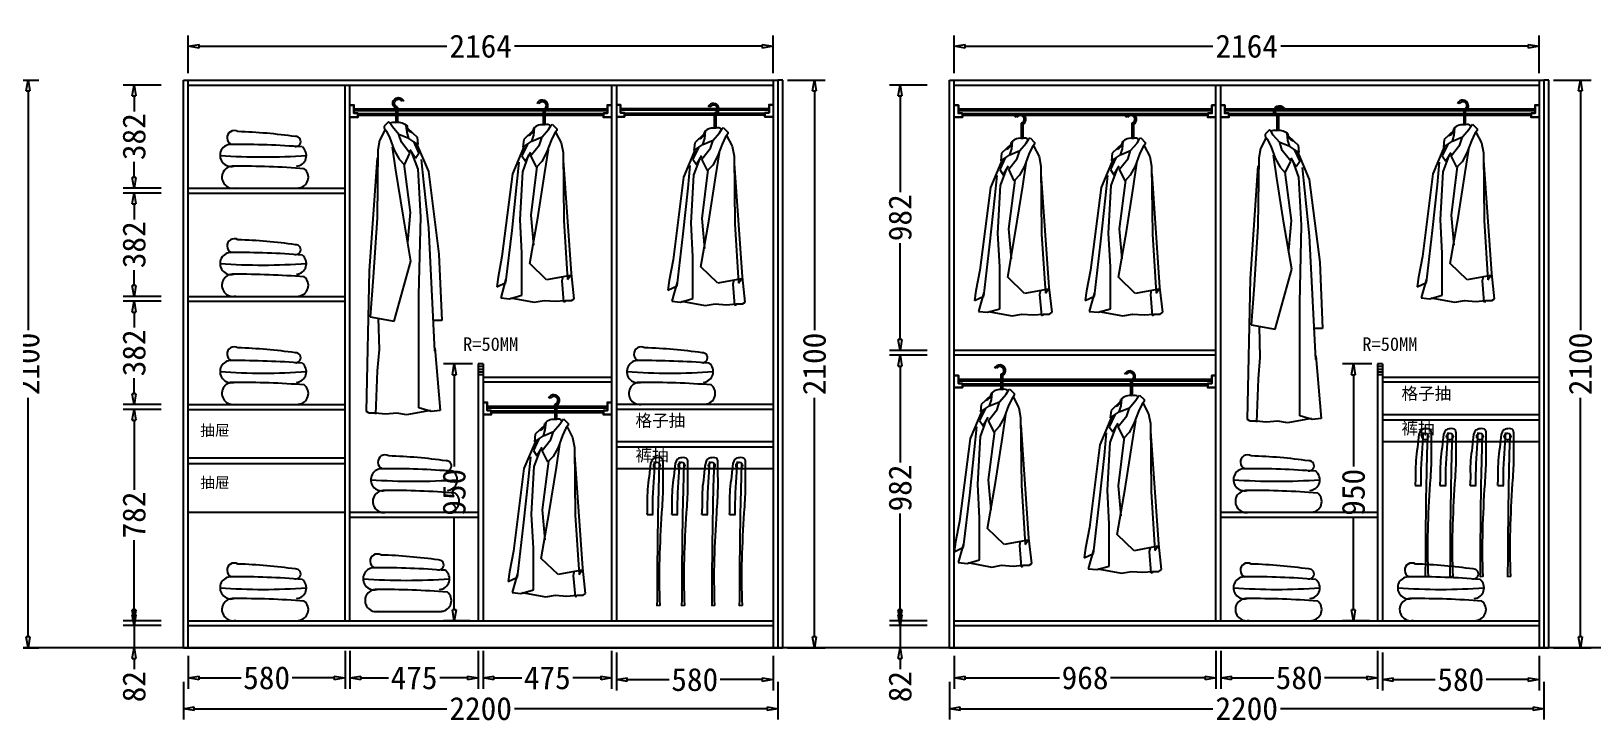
# Model space of a CAD drawing. Header units: millimetres. Extents: x 304407 to 361076, y -1262425 to -1203358.
# Drawn here: x 322378 to 328156, y -1229187 to -1226624 of the extents above; entities that cross this region are included whole.
import ezdxf

# ---------------------------------------------------------------- set-up
doc = ezdxf.new("R2010")
doc.units = ezdxf.units.MM
doc.header["$LTSCALE"] = 20
doc.layers.get('Defpoints').update_dxf_attribs({"color": 250})
for name, color, linetype in [('4', 1, 'Continuous'), ('6', 6, 'Continuous'), ('8', 8, 'Continuous'), ('LAYER10', 11, 'Continuous'), ('LAYER8', 11, 'Continuous'), ('图层3', 4, 'Continuous'), ('墙体', 40, 'Continuous')]:
    doc.layers.add(name, color=color, linetype=linetype)
doc.styles.get("Standard").update_dxf_attribs({"font": 'SimSun.ttf', "height": 85})
doc.styles.add('text', font='SimSun.ttf', dxfattribs={"height": 85})
doc.dimstyles.new('周文晶', dxfattribs={"dimtxt": 70, "dimasz": 40, "dimexe": 40, "dimexo": 30, "dimgap": 10, "dimtad": 0, "dimdec": 0, "dimtxsty": 'Standard', "dimblk": 'CLOSEDBLANK', "dimcen": 200, "dimclrd": 256, "dimclre": 256, "dimadec": 0, "dimazin": 0, "dimtfac": 1, "dimtdec": 0, "dimtmove": 0, "dimatfit": 3, "dimldrblk": 'CLOSEDBLANK', "dimfxl": 100, "dimfxlon": 1, "dimarcsym": 0})

# ---------------------------------------------------------------- blocks, each defined once
blk = doc.blocks.new('_ClosedBlank')
at = {"color": 0, "linetype": 'ByBlock', "lineweight": -2}
for p, q in [((-1, 0.17), (0, 0)), ((-1, 0.17), (-1, -0.17)), ((0, 0), (-1, -0.17))]:
    blk.add_line(p, q, dxfattribs=at)
blk = doc.blocks.new('*D1118')
at = {"lineweight": -2, "transparency": 16777216}
for p, q in [((322266, -1226805.6), (322406, -1226805.6)), ((322366, -1226845.6), (322366, -1227730.9)), ((322366, -1228865.6), (322366, -1227980.4)), ((322266, -1228905.6), (322406, -1228905.6))]:
    blk.add_line(p, q, dxfattribs=at)
at = {"layer": 'Defpoints', "color": 0, "transparency": 16777216}
for p in [(322231.2, -1226805.6), (322366, -1226805.6), (322231.2, -1228905.6)]:
    blk.add_point(p, dxfattribs=at)
at = {"lineweight": -2, "transparency": 16777216, "xscale": 40, "yscale": 40, "zscale": 40}
for p, rotation in [((322366, -1226805.6), 90), ((322366, -1228905.6), 270)]:
    blk.add_blockref('_ClosedBlank', p, dxfattribs=dict(at, rotation=rotation))
at = {"color": 0, "transparency": 16777216, "insert": (322366, -1227855.6), "char_height": 85, "attachment_point": 5, "rotation": 90}
blk.add_mtext('2100', dxfattribs=at)
blk = doc.blocks.new('*D1034')
at = {"lineweight": -2, "transparency": 16777216}
for p, q in [((325793.4, -1228935.6), (325793.4, -1229057.2)), ((326761.4, -1228917.2), (326761.4, -1229057.2)), ((325833.4, -1229017.2), (326182.9, -1229017.2)), ((326721.4, -1229017.2), (326371.9, -1229017.2))]:
    blk.add_line(p, q, dxfattribs=at)
at = {"layer": 'Defpoints', "color": 0, "transparency": 16777216}
for p in [(326761.4, -1228805.6), (325793.4, -1228905.6), (326761.4, -1229017.2)]:
    blk.add_point(p, dxfattribs=at)
at = {"lineweight": -2, "transparency": 16777216, "xscale": 40, "yscale": 40, "zscale": 40, "rotation": 180}
blk.add_blockref('_ClosedBlank', (325793.4, -1229017.2), dxfattribs=at)
at = {"lineweight": -2, "transparency": 16777216, "xscale": 40, "yscale": 40, "zscale": 40}
blk.add_blockref('_ClosedBlank', (326761.4, -1229017.2), dxfattribs=at)
at = {"color": 0, "transparency": 16777216, "insert": (326277.4, -1229017.2), "char_height": 85, "attachment_point": 5}
blk.add_mtext('968', dxfattribs=at)
blk = doc.blocks.new('*D1035')
at = {"lineweight": -2, "transparency": 16777216}
for p, q in [((326779.4, -1228917.2), (326779.4, -1229057.2)), ((327359.4, -1228917.2), (327359.4, -1229057.2)), ((326819.4, -1229017.2), (326975.3, -1229017.2)), ((327319.4, -1229017.2), (327163.4, -1229017.2))]:
    blk.add_line(p, q, dxfattribs=at)
at = {"layer": 'Defpoints', "color": 0, "transparency": 16777216}
for p in [(326779.4, -1226823.6), (327359.4, -1228805.6), (327359.4, -1229017.2)]:
    blk.add_point(p, dxfattribs=at)
at = {"lineweight": -2, "transparency": 16777216, "xscale": 40, "yscale": 40, "zscale": 40, "rotation": 180}
blk.add_blockref('_ClosedBlank', (326779.4, -1229017.2), dxfattribs=at)
at = {"lineweight": -2, "transparency": 16777216, "xscale": 40, "yscale": 40, "zscale": 40}
blk.add_blockref('_ClosedBlank', (327359.4, -1229017.2), dxfattribs=at)
at = {"color": 0, "transparency": 16777216, "insert": (327069.4, -1229017.2), "char_height": 85, "attachment_point": 5}
blk.add_mtext('580', dxfattribs=at)
blk = doc.blocks.new('*D1036')
at = {"lineweight": -2, "transparency": 16777216}
for p, q in [((325793.4, -1226780.2), (325793.4, -1226640.2)), ((327957.4, -1226780.2), (327957.4, -1226640.2)), ((325833.4, -1226680.2), (326749.7, -1226680.2)), ((327917.4, -1226680.2), (327001.1, -1226680.2))]:
    blk.add_line(p, q, dxfattribs=at)
at = {"layer": 'Defpoints', "color": 0, "transparency": 16777216}
for p in [(327957.4, -1226680.2), (325793.4, -1226823.6), (327957.4, -1226823.6)]:
    blk.add_point(p, dxfattribs=at)
at = {"lineweight": -2, "transparency": 16777216, "xscale": 40, "yscale": 40, "zscale": 40, "rotation": 180}
blk.add_blockref('_ClosedBlank', (325793.4, -1226680.2), dxfattribs=at)
at = {"lineweight": -2, "transparency": 16777216, "xscale": 40, "yscale": 40, "zscale": 40}
blk.add_blockref('_ClosedBlank', (327957.4, -1226680.2), dxfattribs=at)
at = {"color": 0, "transparency": 16777216, "insert": (326875.4, -1226680.2), "char_height": 85, "attachment_point": 5}
blk.add_mtext('2164', dxfattribs=at)
blk = doc.blocks.new('*D1037')
at = {"lineweight": -2, "transparency": 16777216}
for p, q in [((325775.4, -1229031.3), (325775.4, -1229171.3)), ((327975.4, -1229031.3), (327975.4, -1229171.3)), ((325815.4, -1229131.3), (326750.6, -1229131.3)), ((327935.4, -1229131.3), (327000.1, -1229131.3))]:
    blk.add_line(p, q, dxfattribs=at)
at = {"layer": 'Defpoints', "color": 0, "transparency": 16777216}
for p in [(325775.4, -1228905.6), (327975.4, -1228905.6), (327975.4, -1229131.3)]:
    blk.add_point(p, dxfattribs=at)
at = {"lineweight": -2, "transparency": 16777216, "xscale": 40, "yscale": 40, "zscale": 40, "rotation": 180}
blk.add_blockref('_ClosedBlank', (325775.4, -1229131.3), dxfattribs=at)
at = {"lineweight": -2, "transparency": 16777216, "xscale": 40, "yscale": 40, "zscale": 40}
blk.add_blockref('_ClosedBlank', (327975.4, -1229131.3), dxfattribs=at)
at = {"color": 0, "transparency": 16777216, "insert": (326875.4, -1229131.3), "char_height": 85, "attachment_point": 5}
blk.add_mtext('2200', dxfattribs=at)
blk = doc.blocks.new('*D1038')
at = {"lineweight": -2, "transparency": 16777216}
for p, q in [((325593.1, -1228783.6), (325593.1, -1228743.6)), ((325693.1, -1228823.6), (325553.1, -1228823.6)), ((325593.1, -1228823.6), (325593.1, -1228905.6)), ((325693.1, -1228905.6), (325553.1, -1228905.6)), ((325593.1, -1228945.6), (325593.1, -1228985.6))]:
    blk.add_line(p, q, dxfattribs=at)
at = {"layer": 'Defpoints', "color": 0, "transparency": 16777216}
for p in [(325593.1, -1228823.6), (325793.4, -1228823.6), (325775.4, -1228905.6)]:
    blk.add_point(p, dxfattribs=at)
at = {"lineweight": -2, "transparency": 16777216, "xscale": 40, "yscale": 40, "zscale": 40}
for p, rotation in [((325593.1, -1228823.6), 270), ((325593.1, -1228905.6), 90)]:
    blk.add_blockref('_ClosedBlank', p, dxfattribs=dict(at, rotation=rotation))
at = {"color": 0, "transparency": 16777216, "insert": (325593.1, -1229049.7), "char_height": 85, "attachment_point": 5, "rotation": 90}
blk.add_mtext('82', dxfattribs=at)
blk = doc.blocks.new('*D1039')
at = {"lineweight": -2, "transparency": 16777216}
for p, q in [((325693.1, -1227823.6), (325553.1, -1227823.6)), ((325593.1, -1227863.6), (325593.1, -1228220.3)), ((325593.1, -1228765.6), (325593.1, -1228408.9)), ((325693.1, -1228805.6), (325553.1, -1228805.6))]:
    blk.add_line(p, q, dxfattribs=at)
at = {"layer": 'Defpoints', "color": 0, "transparency": 16777216}
for p in [(325593.1, -1227823.6), (325793.4, -1227823.6), (325793.4, -1228805.6)]:
    blk.add_point(p, dxfattribs=at)
at = {"lineweight": -2, "transparency": 16777216, "xscale": 40, "yscale": 40, "zscale": 40}
for p, rotation in [((325593.1, -1227823.6), 90), ((325593.1, -1228805.6), 270)]:
    blk.add_blockref('_ClosedBlank', p, dxfattribs=dict(at, rotation=rotation))
at = {"color": 0, "transparency": 16777216, "insert": (325593.1, -1228314.6), "char_height": 85, "attachment_point": 5, "rotation": 90}
blk.add_mtext('982', dxfattribs=at)
blk = doc.blocks.new('*D1040')
at = {"lineweight": -2, "transparency": 16777216}
for p, q in [((325693.1, -1226823.6), (325553.1, -1226823.6)), ((325593.1, -1226863.6), (325593.1, -1227220.3)), ((325593.1, -1227765.6), (325593.1, -1227408.9)), ((325693.1, -1227805.6), (325553.1, -1227805.6))]:
    blk.add_line(p, q, dxfattribs=at)
at = {"layer": 'Defpoints', "color": 0, "transparency": 16777216}
for p in [(325593.1, -1226823.6), (325793.4, -1226823.6), (325793.4, -1227805.6)]:
    blk.add_point(p, dxfattribs=at)
at = {"lineweight": -2, "transparency": 16777216, "xscale": 40, "yscale": 40, "zscale": 40}
for p, rotation in [((325593.1, -1226823.6), 90), ((325593.1, -1227805.6), 270)]:
    blk.add_blockref('_ClosedBlank', p, dxfattribs=dict(at, rotation=rotation))
at = {"color": 0, "transparency": 16777216, "insert": (325593.1, -1227314.6), "char_height": 85, "attachment_point": 5, "rotation": 90}
blk.add_mtext('982', dxfattribs=at)
blk = doc.blocks.new('*D1041')
at = {"lineweight": -2, "transparency": 16777216}
for p, q in [((328010.3, -1226805.6), (328150.3, -1226805.6)), ((328110.3, -1226845.6), (328110.3, -1227730.9)), ((328110.3, -1228865.6), (328110.3, -1227980.4)), ((328010.3, -1228905.6), (328150.3, -1228905.6))]:
    blk.add_line(p, q, dxfattribs=at)
at = {"layer": 'Defpoints', "color": 0, "transparency": 16777216}
for p in [(327975.4, -1226805.6), (328110.3, -1226805.6), (327975.4, -1228905.6)]:
    blk.add_point(p, dxfattribs=at)
at = {"lineweight": -2, "transparency": 16777216, "xscale": 40, "yscale": 40, "zscale": 40}
for p, rotation in [((328110.3, -1226805.6), 90), ((328110.3, -1228905.6), 270)]:
    blk.add_blockref('_ClosedBlank', p, dxfattribs=dict(at, rotation=rotation))
at = {"color": 0, "transparency": 16777216, "insert": (328110.3, -1227855.6), "char_height": 85, "attachment_point": 5, "rotation": 90}
blk.add_mtext('2100', dxfattribs=at)
blk = doc.blocks.new('*D1042')
at = {"lineweight": -2, "transparency": 16777216}
for p, q in [((327338.4, -1227855.6), (327230.4, -1227855.6)), ((327270.4, -1227895.6), (327270.4, -1228235.6)), ((327270.4, -1228765.6), (327270.4, -1228425.6)), ((327329.4, -1228805.6), (327230.4, -1228805.6))]:
    blk.add_line(p, q, dxfattribs=at)
at = {"layer": 'Defpoints', "color": 0, "transparency": 16777216}
for p in [(327368.4, -1227855.6), (327270.4, -1228805.6), (327359.4, -1228805.6)]:
    blk.add_point(p, dxfattribs=at)
at = {"lineweight": -2, "transparency": 16777216, "xscale": 40, "yscale": 40, "zscale": 40}
for p, rotation in [((327270.4, -1227855.6), 90), ((327270.4, -1228805.6), 270)]:
    blk.add_blockref('_ClosedBlank', p, dxfattribs=dict(at, rotation=rotation))
at = {"color": 0, "transparency": 16777216, "insert": (327270.4, -1228330.6), "char_height": 85, "attachment_point": 5, "rotation": 90}
blk.add_mtext('950', dxfattribs=at)
blk = doc.blocks.new('*D1043')
at = {"lineweight": -2, "transparency": 16777216}
for p, q in [((327377.4, -1228923.8), (327377.4, -1229063.8)), ((327957.4, -1228935.6), (327957.4, -1229063.8)), ((327417.4, -1229023.8), (327573.3, -1229023.8)), ((327917.4, -1229023.8), (327761.4, -1229023.8))]:
    blk.add_line(p, q, dxfattribs=at)
at = {"layer": 'Defpoints', "color": 0, "transparency": 16777216}
for p in [(327377.4, -1228805.6), (327957.4, -1228905.6), (327957.4, -1229023.8)]:
    blk.add_point(p, dxfattribs=at)
at = {"lineweight": -2, "transparency": 16777216, "xscale": 40, "yscale": 40, "zscale": 40, "rotation": 180}
blk.add_blockref('_ClosedBlank', (327377.4, -1229023.8), dxfattribs=at)
at = {"lineweight": -2, "transparency": 16777216, "xscale": 40, "yscale": 40, "zscale": 40}
blk.add_blockref('_ClosedBlank', (327957.4, -1229023.8), dxfattribs=at)
at = {"color": 0, "transparency": 16777216, "insert": (327667.4, -1229023.8), "char_height": 85, "attachment_point": 5}
blk.add_mtext('580', dxfattribs=at)
blk = doc.blocks.new('*D1182')
at = {"lineweight": -2, "transparency": 16777216}
for p, q in [((322959, -1228935.6), (322959, -1229057.2)), ((323539, -1228917.2), (323539, -1229057.2)), ((322999, -1229017.2), (323154.9, -1229017.2)), ((323499, -1229017.2), (323343.1, -1229017.2))]:
    blk.add_line(p, q, dxfattribs=at)
at = {"layer": 'Defpoints', "color": 0, "transparency": 16777216}
for p in [(323539, -1228805.6), (322959, -1228905.6), (323539, -1229017.2)]:
    blk.add_point(p, dxfattribs=at)
at = {"lineweight": -2, "transparency": 16777216, "xscale": 40, "yscale": 40, "zscale": 40, "rotation": 180}
blk.add_blockref('_ClosedBlank', (322959, -1229017.2), dxfattribs=at)
at = {"lineweight": -2, "transparency": 16777216, "xscale": 40, "yscale": 40, "zscale": 40}
blk.add_blockref('_ClosedBlank', (323539, -1229017.2), dxfattribs=at)
at = {"color": 0, "transparency": 16777216, "insert": (323249, -1229017.2), "char_height": 85, "attachment_point": 5}
blk.add_mtext('580', dxfattribs=at)
blk = doc.blocks.new('*D1183')
at = {"lineweight": -2, "transparency": 16777216}
for p, q in [((324050, -1228917.2), (324050, -1229057.2)), ((324525, -1228917.2), (324525, -1229057.2)), ((324090, -1229017.2), (324192.7, -1229017.2)), ((324485, -1229017.2), (324382.3, -1229017.2))]:
    blk.add_line(p, q, dxfattribs=at)
at = {"layer": 'Defpoints', "color": 0, "transparency": 16777216}
for p in [(324050, -1228805.6), (324525, -1228805.6), (324525, -1229017.2)]:
    blk.add_point(p, dxfattribs=at)
at = {"lineweight": -2, "transparency": 16777216, "xscale": 40, "yscale": 40, "zscale": 40, "rotation": 180}
blk.add_blockref('_ClosedBlank', (324050, -1229017.2), dxfattribs=at)
at = {"lineweight": -2, "transparency": 16777216, "xscale": 40, "yscale": 40, "zscale": 40}
blk.add_blockref('_ClosedBlank', (324525, -1229017.2), dxfattribs=at)
at = {"color": 0, "transparency": 16777216, "insert": (324287.5, -1229017.2), "char_height": 85, "attachment_point": 5}
blk.add_mtext('475', dxfattribs=at)
blk = doc.blocks.new('*D1184')
at = {"lineweight": -2, "transparency": 16777216}
for p, q in [((322959, -1226780.2), (322959, -1226640.2)), ((325123, -1226780.2), (325123, -1226640.2)), ((322999, -1226680.2), (323915.3, -1226680.2)), ((325083, -1226680.2), (324166.7, -1226680.2))]:
    blk.add_line(p, q, dxfattribs=at)
at = {"layer": 'Defpoints', "color": 0, "transparency": 16777216}
for p in [(325123, -1226680.2), (322959, -1226823.6), (325123, -1226823.6)]:
    blk.add_point(p, dxfattribs=at)
at = {"lineweight": -2, "transparency": 16777216, "xscale": 40, "yscale": 40, "zscale": 40, "rotation": 180}
blk.add_blockref('_ClosedBlank', (322959, -1226680.2), dxfattribs=at)
at = {"lineweight": -2, "transparency": 16777216, "xscale": 40, "yscale": 40, "zscale": 40}
blk.add_blockref('_ClosedBlank', (325123, -1226680.2), dxfattribs=at)
at = {"color": 0, "transparency": 16777216, "insert": (324041, -1226680.2), "char_height": 85, "attachment_point": 5}
blk.add_mtext('2164', dxfattribs=at)
blk = doc.blocks.new('*D1185')
at = {"lineweight": -2, "transparency": 16777216}
for p, q in [((322941, -1229031.3), (322941, -1229171.3)), ((325141, -1229031.3), (325141, -1229171.3)), ((322981, -1229131.3), (323916.2, -1229131.3)), ((325101, -1229131.3), (324165.7, -1229131.3))]:
    blk.add_line(p, q, dxfattribs=at)
at = {"layer": 'Defpoints', "color": 0, "transparency": 16777216}
for p in [(322941, -1228905.6), (325141, -1228905.6), (325141, -1229131.3)]:
    blk.add_point(p, dxfattribs=at)
at = {"lineweight": -2, "transparency": 16777216, "xscale": 40, "yscale": 40, "zscale": 40, "rotation": 180}
blk.add_blockref('_ClosedBlank', (322941, -1229131.3), dxfattribs=at)
at = {"lineweight": -2, "transparency": 16777216, "xscale": 40, "yscale": 40, "zscale": 40}
blk.add_blockref('_ClosedBlank', (325141, -1229131.3), dxfattribs=at)
at = {"color": 0, "transparency": 16777216, "insert": (324041, -1229131.3), "char_height": 85, "attachment_point": 5}
blk.add_mtext('2200', dxfattribs=at)
blk = doc.blocks.new('*D1186')
at = {"lineweight": -2, "transparency": 16777216}
for p, q in [((322758.7, -1228783.6), (322758.7, -1228743.6)), ((322858.7, -1228823.6), (322718.7, -1228823.6)), ((322758.7, -1228823.6), (322758.7, -1228905.6)), ((322858.7, -1228905.6), (322718.7, -1228905.6)), ((322758.7, -1228945.6), (322758.7, -1228985.6))]:
    blk.add_line(p, q, dxfattribs=at)
at = {"layer": 'Defpoints', "color": 0, "transparency": 16777216}
for p in [(322758.7, -1228823.6), (322959, -1228823.6), (322941, -1228905.6)]:
    blk.add_point(p, dxfattribs=at)
at = {"lineweight": -2, "transparency": 16777216, "xscale": 40, "yscale": 40, "zscale": 40}
for p, rotation in [((322758.7, -1228823.6), 270), ((322758.7, -1228905.6), 90)]:
    blk.add_blockref('_ClosedBlank', p, dxfattribs=dict(at, rotation=rotation))
at = {"color": 0, "transparency": 16777216, "insert": (322758.7, -1229049.7), "char_height": 85, "attachment_point": 5, "rotation": 90}
blk.add_mtext('82', dxfattribs=at)
blk = doc.blocks.new('*D1187')
at = {"lineweight": -2, "transparency": 16777216}
for p, q in [((322858.7, -1228023.6), (322718.7, -1228023.6)), ((322758.7, -1228063.6), (322758.7, -1228321.5)), ((322758.7, -1228765.6), (322758.7, -1228507.7)), ((322858.7, -1228805.6), (322718.7, -1228805.6))]:
    blk.add_line(p, q, dxfattribs=at)
at = {"layer": 'Defpoints', "color": 0, "transparency": 16777216}
for p in [(322758.7, -1228023.6), (322959, -1228023.6), (322959, -1228805.6)]:
    blk.add_point(p, dxfattribs=at)
at = {"lineweight": -2, "transparency": 16777216, "xscale": 40, "yscale": 40, "zscale": 40}
for p, rotation in [((322758.7, -1228023.6), 90), ((322758.7, -1228805.6), 270)]:
    blk.add_blockref('_ClosedBlank', p, dxfattribs=dict(at, rotation=rotation))
at = {"color": 0, "transparency": 16777216, "insert": (322758.7, -1228414.6), "char_height": 85, "attachment_point": 5, "rotation": 90}
blk.add_mtext('782', dxfattribs=at)
blk = doc.blocks.new('*D1188')
at = {"lineweight": -2, "transparency": 16777216}
for p, q in [((322858.7, -1227623.6), (322718.7, -1227623.6)), ((322758.7, -1227663.6), (322758.7, -1227721.3)), ((322758.7, -1227965.6), (322758.7, -1227908)), ((322858.7, -1228005.6), (322718.7, -1228005.6))]:
    blk.add_line(p, q, dxfattribs=at)
at = {"layer": 'Defpoints', "color": 0, "transparency": 16777216}
for p in [(322758.7, -1227623.6), (322959, -1227623.6), (322959, -1228005.6)]:
    blk.add_point(p, dxfattribs=at)
at = {"lineweight": -2, "transparency": 16777216, "xscale": 40, "yscale": 40, "zscale": 40}
for p, rotation in [((322758.7, -1227623.6), 90), ((322758.7, -1228005.6), 270)]:
    blk.add_blockref('_ClosedBlank', p, dxfattribs=dict(at, rotation=rotation))
at = {"color": 0, "transparency": 16777216, "insert": (322758.7, -1227814.6), "char_height": 85, "attachment_point": 5, "rotation": 90}
blk.add_mtext('382', dxfattribs=at)
blk = doc.blocks.new('*D1189')
at = {"lineweight": -2, "transparency": 16777216}
for p, q in [((322858.7, -1227223.6), (322718.7, -1227223.6)), ((322758.7, -1227263.6), (322758.7, -1227321.3)), ((322758.7, -1227565.6), (322758.7, -1227508)), ((322858.7, -1227605.6), (322718.7, -1227605.6))]:
    blk.add_line(p, q, dxfattribs=at)
at = {"layer": 'Defpoints', "color": 0, "transparency": 16777216}
for p in [(322758.7, -1227223.6), (322959, -1227223.6), (322959, -1227605.6)]:
    blk.add_point(p, dxfattribs=at)
at = {"lineweight": -2, "transparency": 16777216, "xscale": 40, "yscale": 40, "zscale": 40}
for p, rotation in [((322758.7, -1227223.6), 90), ((322758.7, -1227605.6), 270)]:
    blk.add_blockref('_ClosedBlank', p, dxfattribs=dict(at, rotation=rotation))
at = {"color": 0, "transparency": 16777216, "insert": (322758.7, -1227414.6), "char_height": 85, "attachment_point": 5, "rotation": 90}
blk.add_mtext('382', dxfattribs=at)
blk = doc.blocks.new('*D1190')
at = {"lineweight": -2, "transparency": 16777216}
for p, q in [((322858.7, -1226823.6), (322718.7, -1226823.6)), ((322758.7, -1226863.6), (322758.7, -1226921.3)), ((322758.7, -1227165.6), (322758.7, -1227108)), ((322858.7, -1227205.6), (322718.7, -1227205.6))]:
    blk.add_line(p, q, dxfattribs=at)
at = {"layer": 'Defpoints', "color": 0, "transparency": 16777216}
for p in [(322758.7, -1226823.6), (322959, -1226823.6), (322959, -1227205.6)]:
    blk.add_point(p, dxfattribs=at)
at = {"lineweight": -2, "transparency": 16777216, "xscale": 40, "yscale": 40, "zscale": 40}
for p, rotation in [((322758.7, -1226823.6), 90), ((322758.7, -1227205.6), 270)]:
    blk.add_blockref('_ClosedBlank', p, dxfattribs=dict(at, rotation=rotation))
at = {"color": 0, "transparency": 16777216, "insert": (322758.7, -1227014.6), "char_height": 85, "attachment_point": 5, "rotation": 90}
blk.add_mtext('382', dxfattribs=at)
blk = doc.blocks.new('*D1191')
at = {"lineweight": -2, "transparency": 16777216}
for p, q in [((325175.9, -1226805.6), (325315.9, -1226805.6)), ((325275.9, -1226845.6), (325275.9, -1227730.9)), ((325275.9, -1228865.6), (325275.9, -1227980.4)), ((325175.9, -1228905.6), (325315.9, -1228905.6))]:
    blk.add_line(p, q, dxfattribs=at)
at = {"layer": 'Defpoints', "color": 0, "transparency": 16777216}
for p in [(325141, -1226805.6), (325275.9, -1226805.6), (325141, -1228905.6)]:
    blk.add_point(p, dxfattribs=at)
at = {"lineweight": -2, "transparency": 16777216, "xscale": 40, "yscale": 40, "zscale": 40}
for p, rotation in [((325275.9, -1226805.6), 90), ((325275.9, -1228905.6), 270)]:
    blk.add_blockref('_ClosedBlank', p, dxfattribs=dict(at, rotation=rotation))
at = {"color": 0, "transparency": 16777216, "insert": (325275.9, -1227855.6), "char_height": 85, "attachment_point": 5, "rotation": 90}
blk.add_mtext('2100', dxfattribs=at)
blk = doc.blocks.new('*D1192')
at = {"lineweight": -2, "transparency": 16777216}
for p, q in [((324543, -1228923.8), (324543, -1229063.8)), ((325123, -1228935.6), (325123, -1229063.8)), ((324583, -1229023.8), (324738.9, -1229023.8)), ((325083, -1229023.8), (324927.1, -1229023.8))]:
    blk.add_line(p, q, dxfattribs=at)
at = {"layer": 'Defpoints', "color": 0, "transparency": 16777216}
for p in [(324543, -1228805.6), (325123, -1228905.6), (325123, -1229023.8)]:
    blk.add_point(p, dxfattribs=at)
at = {"lineweight": -2, "transparency": 16777216, "xscale": 40, "yscale": 40, "zscale": 40, "rotation": 180}
blk.add_blockref('_ClosedBlank', (324543, -1229023.8), dxfattribs=at)
at = {"lineweight": -2, "transparency": 16777216, "xscale": 40, "yscale": 40, "zscale": 40}
blk.add_blockref('_ClosedBlank', (325123, -1229023.8), dxfattribs=at)
at = {"color": 0, "transparency": 16777216, "insert": (324833, -1229023.8), "char_height": 85, "attachment_point": 5}
blk.add_mtext('580', dxfattribs=at)
blk = doc.blocks.new('*D1193')
at = {"lineweight": -2, "transparency": 16777216}
for p, q in [((324011, -1227855.6), (323903, -1227855.6)), ((323943, -1227895.6), (323943, -1228235.6)), ((323943, -1228765.6), (323943, -1228425.6)), ((324002, -1228805.6), (323903, -1228805.6))]:
    blk.add_line(p, q, dxfattribs=at)
at = {"layer": 'Defpoints', "color": 0, "transparency": 16777216}
for p in [(324041, -1227855.6), (323943, -1228805.6), (324032, -1228805.6)]:
    blk.add_point(p, dxfattribs=at)
at = {"lineweight": -2, "transparency": 16777216, "xscale": 40, "yscale": 40, "zscale": 40}
for p, rotation in [((323943, -1227855.6), 90), ((323943, -1228805.6), 270)]:
    blk.add_blockref('_ClosedBlank', p, dxfattribs=dict(at, rotation=rotation))
at = {"color": 0, "transparency": 16777216, "insert": (323943, -1228330.6), "char_height": 85, "attachment_point": 5, "rotation": 90}
blk.add_mtext('950', dxfattribs=at)
blk = doc.blocks.new('*D1194')
at = {"lineweight": -2, "transparency": 16777216}
for p, q in [((323557, -1228917.2), (323557, -1229057.2)), ((324032, -1228917.2), (324032, -1229057.2)), ((323597, -1229017.2), (323699.7, -1229017.2)), ((323992, -1229017.2), (323889.3, -1229017.2))]:
    blk.add_line(p, q, dxfattribs=at)
at = {"layer": 'Defpoints', "color": 0, "transparency": 16777216}
for p in [(323557, -1228805.6), (324032, -1228805.6), (323557, -1229017.2)]:
    blk.add_point(p, dxfattribs=at)
at = {"lineweight": -2, "transparency": 16777216, "xscale": 40, "yscale": 40, "zscale": 40, "rotation": 180}
blk.add_blockref('_ClosedBlank', (323557, -1229017.2), dxfattribs=at)
at = {"lineweight": -2, "transparency": 16777216, "xscale": 40, "yscale": 40, "zscale": 40}
blk.add_blockref('_ClosedBlank', (324032, -1229017.2), dxfattribs=at)
at = {"color": 0, "transparency": 16777216, "insert": (323794.5, -1229017.2), "char_height": 85, "attachment_point": 5}
blk.add_mtext('475', dxfattribs=at)
blk = doc.blocks.new('A$C1C5764E0')
at = {"layer": '8'}
for p, q in [((172.3, 708.4), (172.3, 657.4)), ((178.3, 708.4), (178.3, 657.4)), ((137.4, 618.5), (140.1, 644.9)), ((167.9, 611.6), (191.5, 639.3)), ((191.5, 639.3), (201.2, 654.6)), ((201.2, 654.6), (205.3, 658.7)), ((205.3, 658.7), (222, 642.1)), ((222, 642.1), (222, 635.2)), ((103, 580.9), (58.4, 475.1)), ((113.7, 585.2), (93.2, 541.7)), ((99.9, 601.9), (97.1, 574.2)), ((97.1, 574.2), (130.4, 596.4)), ((135.3, 635.3), (99.9, 601.9)), ((126.3, 542.3), (158.2, 582.5)), ((130.4, 596.4), (137.4, 618.5)), ((130.4, 596.4), (167.9, 611.6)), ((158.2, 582.5), (167.9, 611.6)), ((201.2, 597.8), (184.5, 553.4)), ((213.6, 624.1), (201.2, 597.8)), ((222, 635.2), (213.6, 624.1)), ((217.8, 629.6), (238.6, 589.4)), ((238.6, 589.4), (245.5, 553.4)), ((93.2, 541.7), (106.3, 522.1)), ((96.5, 482.8), (119.4, 544.9)), ((106.3, 522.1), (125.9, 554.7)), ((147.1, 499.3), (126.3, 542.3)), ((166.5, 520.1), (147.1, 499.3)), ((184.5, 553.4), (166.5, 520.1)), ((178.3, 479.5), (191.3, 564.6)), ((245.5, 553.4), (248.3, 302.5)), ((276.4, 106.8), (247, 525.3)), ((58.4, 475.1), (19.5, 168.8)), ((75, 435), (83.4, 518.8)), ((86.6, 306.3), (96.5, 482.8)), ((148.8, 502.4), (125.9, 322.6)), ((152.1, 312.8), (178.3, 479.5)), ((57, 265.8), (75, 435)), ((93.2, 180.9), (86.6, 306.3)), ((122.6, 142.8), (152.1, 312.8)), ((125.9, 322.6), (135.7, 211.4)), ((248.3, 302.5), (262.2, 83.5)), ((34.3, 73.1), (57, 265.8)), ((93.2, 26.2), (93.2, 180.9)), ((19.5, 168.8), (4.8, 92.7)), ((184.8, 82.8), (122.6, 142.8)), ((4.8, 92.7), (0, 56.7)), ((0, 56.7), (34.3, 73.1)), ((34.3, 86.2), (14.7, 16.3)), ((273.1, 99.1), (184.8, 82.8)), ((244.2, 93.8), (240.9, 79.6)), ((240.9, 79.6), (247.4, 1.1)), ((262.2, 83.5), (273.1, 99.1)), ((286.7, 13.1), (276.4, 106.8)), ((14.7, 16.3), (47.4, 13.1)), ((47.4, 13.1), (93.2, 26.2)), ((50.7, 16.3), (139, 0)), ((139, 0), (175, 6.5)), ((175, 6.5), (217.5, 3.3)), ((217.5, 3.3), (253.5, 6.5)), ((247.4, 1.1), (254, 3.3)), ((253.5, 6.5), (276.9, 6.5)), ((276.9, 6.5), (286.7, 13.1))]:
    blk.add_line(p, q, dxfattribs=at)
for centre, radius, start, end in [((168.9, 727.1), 20.9, 296.63379, 159.52854), ((168.9, 727.1), 14.9, 296.63379, 150.61748), ((175.9, 709.9), 3.91, 94.6712, 201.96259), ((110.9, 641.2), 25.1, 286.26362, 2.02477), ((168.9, 613.1), 43.9, 77.69929, 138.59655), ((186.2, 639.8), 18, 42.48003, 116.33917)]:
    blk.add_arc(centre, radius, start, end, dxfattribs=at)
blk = doc.blocks.new('A$C4F477F88')
at = {"layer": 'LAYER10'}
blk.add_blockref('A$C1C5764E0', (0, 0), dxfattribs=at)
blk = doc.blocks.new('A$C5E603B19')
at = {"layer": 'LAYER8'}
blk.add_blockref('A$C4F477F88', (0, 0), dxfattribs=at)
blk = doc.blocks.new('A$C1B0A679D')
at = {"layer": '图层3'}
blk.add_blockref('A$C5E603B19', (0, 0), dxfattribs=at)
blk = doc.blocks.new('A$C52EB379C')
at = {"layer": '8'}
for p, q in [((163.3, 1134.6), (163.3, 1083.5)), ((169.3, 1134.6), (169.3, 1083.5)), ((126.4, 1061.5), (91, 1028.1)), ((121.5, 1022.5), (128.4, 1044.7)), ((128.4, 1044.7), (131.2, 1071)), ((159, 1037.8), (182.5, 1065.5)), ((182.5, 1065.5), (192.3, 1080.7)), ((192.3, 1080.7), (196.4, 1084.9)), ((204.7, 1050.2), (192.3, 1023.9)), ((196.4, 1084.9), (213.1, 1068.3)), ((213.1, 1061.3), (204.7, 1050.2)), ((208.9, 1055.8), (229.7, 1015.6)), ((213.1, 1068.3), (213.1, 1061.3)), ((94.1, 1007.1), (49.5, 901.3)), ((104.8, 1011.4), (84.3, 967.8)), ((91, 1028.1), (88.2, 1000.3)), ((88.2, 1000.3), (121.5, 1022.5)), ((117.4, 968.5), (149.3, 1008.7)), ((121.5, 1022.5), (159, 1037.8)), ((149.3, 1008.7), (159, 1037.8)), ((169.3, 905.7), (182.4, 990.7)), ((192.3, 1023.9), (175.6, 979.5)), ((229.7, 1015.6), (236.6, 979.5)), ((66.1, 861.1), (74.5, 944.9)), ((84.3, 967.8), (97.4, 948.2)), ((87.6, 909), (110.5, 971.1)), ((97.4, 948.2), (117, 980.9)), ((139.9, 928.6), (117, 748.8)), ((138.2, 925.5), (117.4, 968.5)), ((157.6, 946.3), (138.2, 925.5)), ((175.6, 979.5), (157.6, 946.3)), ((236.6, 979.5), (239.4, 728.7)), ((267.5, 533), (238.1, 951.5)), ((49.5, 901.3), (10.6, 595)), ((77.7, 732.4), (87.6, 909)), ((143.2, 738.9), (169.3, 905.7)), ((48.1, 692), (66.1, 861.1)), ((84.3, 444.7), (77.7, 732.4)), ((113.7, 568.9), (143.2, 738.9)), ((117, 748.8), (126.8, 637.6)), ((239.4, 728.7), (253.3, 509.7)), ((25.4, 235.4), (48.1, 692)), ((10.6, 595), (0, 349)), ((175.9, 346.6), (113.7, 568.9)), ((277.8, 13.1), (267.5, 533)), ((253.3, 509.7), (264.2, 362.9)), ((84.3, 26.2), (84.3, 444.7)), ((0, 349), (31, 349)), ((264.2, 362.9), (175.9, 346.6)), ((235.3, 357.6), (232, 242)), ((25.4, 248.5), (5.8, 16.3)), ((232, 242), (238.5, 163.5)), ((238.5, 163.5), (245.1, 3.3)), ((5.8, 16.3), (38.5, 13.1)), ((38.5, 13.1), (84.3, 26.2)), ((41.7, 16.3), (130.1, 0)), ((130.1, 0), (166.1, 6.5)), ((166.1, 6.5), (208.6, 3.3)), ((208.6, 3.3), (244.6, 6.5)), ((244.6, 6.5), (268, 6.5)), ((268, 6.5), (277.8, 13.1))]:
    blk.add_line(p, q, dxfattribs=at)
for centre, radius, start, end in [((160, 1153.2), 20.9, 296.63379, 159.52854), ((160, 1153.2), 14.9, 296.63379, 150.61748), ((167, 1136), 3.91, 94.6712, 201.96259), ((102, 1067.4), 25.1, 286.26362, 2.02477), ((160, 1039.2), 43.9, 77.69929, 138.59655), ((177.3, 1066), 18, 42.48003, 116.33917)]:
    blk.add_arc(centre, radius, start, end, dxfattribs=at)
blk = doc.blocks.new('A$C05785CA5')
at = {"layer": 'LAYER10'}
blk.add_blockref('A$C52EB379C', (0, 0), dxfattribs=at)
blk = doc.blocks.new('A$C100967EE')
at = {"layer": 'LAYER10'}
blk.add_blockref('A$C05785CA5', (0, 0), dxfattribs=at)
blk = doc.blocks.new('A$C65D30603')
at = {"layer": 'LAYER8'}
blk.add_blockref('A$C100967EE', (0, 0), dxfattribs=at)
blk = doc.blocks.new('A$C50CE712E')
at = {"layer": '图层3'}
blk.add_blockref('A$C65D30603', (0, 0), dxfattribs=at)
blk = doc.blocks.new('A$C11F00F61')
at = {"color": 8}
blk.add_line((48.2, 0), (290.3, 1.2), dxfattribs=at)
at = {"layer": '墙体', "color": 8}
for centre, radius, start, end in [((52.6, 186.6), 26.7, 59.80213, 244.0801), ((9.8, -1698.7), 1909.1, 81.89814, 88.31115), ((280.3, 173), 18.4, 260.15505, 94.41573), ((41, 121.6), 41, 86.08337, 284.09881), ((159.2, 2329.1), 2213.2, 265.87556, 274.15905), ((53.8, -3125.6), 3288.1, 85.62439, 90.17553), ((279.7, 121.7), 40, 274.94064, 51.31651), ((48.2, 41), 41, 86.08337, 284.09881), ((61, -3206.2), 3288.1, 85.62439, 90.17553), ((286.9, 41.1), 40, 274.94064, 51.31651)]:
    blk.add_arc(centre, radius, start, end, dxfattribs=at)
blk = doc.blocks.new('A$C3B9601DC')
at = {"layer": '4', "color": 8}
blk.add_line((62, 1.5), (47.4, 0), dxfattribs=at)
for points, knots in [([(62, 1.5), (55.4, 144.3), (62.8, 324.3), (78.7, 548.8), (75.2, 622.1), (75.7, 684.6), (46.8, 686.9), (17.9, 676.1), (12.7, 599.8), (-1.5, 524.3), (4.4, 450.4), (0, 421.8)], [0, 0, 0, 0, 428.516837, 544.203019, 664.137455, 677.621305, 701.749401, 722.125787, 770.743064, 895.133582, 980.731534, 980.731534, 980.731534, 980.731534]), ([(37.8, 667.5), (32.8, 603.2), (26.4, 521.3), (26.8, 439.3), (26.9, 421.8)], [0, 0, 0, 0, 193.394932, 246.046188, 246.046188, 246.046188, 246.046188])]:
    blk.add_open_spline(points, degree=3, knots=knots, dxfattribs=at)
blk.add_spline([(57.6, 658.7), (53.2, 497.8), (47.4, 0)], degree=3, dxfattribs=at)
blk.add_open_spline([(1.4, 421.8), (10.7, 421.8), (19.9, 421.8), (29.2, 421.8)], degree=3, dxfattribs=at)
at = {"layer": '6', "color": 8}
blk.add_circle((47.2, 648.9), 15, dxfattribs=at)
blk = doc.blocks.new('edr334343')
at = {"layer": '6', "color": 8, "xscale": 0.7999999999301508, "yscale": 0.7999999999301508, "zscale": 0.7999999999301508}
for p in [(311012.9, -1202094.7), (311104.2, -1202094.7), (311215.5, -1202094.7), (311317.6, -1202094.7)]:
    blk.add_blockref('A$C3B9601DC', p, dxfattribs=at)

msp = doc.modelspace()

# ---------------------------------------------------------------- linework, layer by layer
for p, q in [((322941, -1228905.6), (322941, -1226805.6)), ((322941, -1226805.6), (325141, -1226805.6)), ((322959, -1228905.6), (322959, -1226805.6)), ((322959, -1226823.6), (325123, -1226823.6)), ((323539, -1228805.6), (323539, -1226823.6)), ((323557, -1228805.6), (323557, -1226823.6)), ((324525, -1226823.6), (324525, -1228805.6)), ((324543, -1226823.6), (324543, -1228805.6)), ((325123, -1226805.6), (325123, -1228905.6)), ((325141, -1226805.6), (325141, -1228905.6)), ((325159, -1226805.6), (325141, -1226805.6)), ((325159, -1228905.6), (325159, -1226805.6)), ((325775.4, -1228905.6), (325775.4, -1226805.6)), ((325775.4, -1226805.6), (327975.4, -1226805.6)), ((325793.4, -1228905.6), (325793.4, -1226805.6)), ((325793.4, -1226823.6), (327957.4, -1226823.6)), ((326761.4, -1228805.6), (326761.4, -1226823.6)), ((326779.4, -1228805.6), (326779.4, -1226823.6)), ((327957.4, -1226805.6), (327957.4, -1228905.6)), ((327975.4, -1226805.6), (327975.4, -1228905.6)), ((327993.4, -1226805.6), (327975.4, -1226805.6)), ((327993.4, -1228905.6), (327993.4, -1226805.6)), ((322959, -1227205.6), (323539, -1227205.6)), ((322959, -1227223.6), (323539, -1227223.6)), ((322959, -1227605.6), (323539, -1227605.6)), ((322959, -1227623.6), (323539, -1227623.6)), ((326761.4, -1227805.6), (325793.4, -1227805.6)), ((324032, -1227855.6), (324032, -1228805.6)), ((324050, -1227855.6), (324032, -1227855.6)), ((324050, -1227865.6), (324032, -1227865.6)), ((324050, -1227855.6), (324050, -1228805.6)), ((326761.4, -1227823.6), (325793.4, -1227823.6)), ((327359.4, -1227855.6), (327359.4, -1228805.6)), ((327377.4, -1227855.6), (327359.4, -1227855.6)), ((327377.4, -1227865.6), (327359.4, -1227865.6)), ((327377.4, -1227855.6), (327377.4, -1228805.6)), ((324050, -1227875.6), (324032, -1227875.6)), ((324050, -1227885.6), (324032, -1227885.6)), ((324050, -1227895.6), (324032, -1227895.6)), ((324525, -1227905.6), (324050, -1227905.6)), ((324525, -1227923.6), (324050, -1227923.6)), ((327377.4, -1227875.6), (327359.4, -1227875.6)), ((327377.4, -1227885.6), (327359.4, -1227885.6)), ((327377.4, -1227895.6), (327359.4, -1227895.6)), ((327957.4, -1227905.6), (327377.4, -1227905.6)), ((327957.4, -1227923.6), (327377.4, -1227923.6)), ((322959, -1228005.6), (323539, -1228005.6)), ((322959, -1228023.6), (323539, -1228023.6)), ((325123, -1228005.6), (324543, -1228005.6)), ((325123, -1228023.6), (324543, -1228023.6)), ((327957.4, -1228043.6), (327377.4, -1228043.6)), ((327957.4, -1228063.6), (327377.4, -1228063.6)), ((325123, -1228143.6), (324543, -1228143.6)), ((327957.4, -1228143.6), (327377.4, -1228143.6)), ((322959, -1228203.6), (323539, -1228203.6)), ((325123, -1228163.6), (324543, -1228163.6)), ((322959, -1228223.6), (323539, -1228223.6)), ((325123, -1228243.6), (324543, -1228243.6)), ((322959, -1228403.6), (323539, -1228403.6)), ((324032, -1228405.6), (323557, -1228405.6)), ((324032, -1228423.6), (323557, -1228423.6)), ((327359.4, -1228405.6), (326779.4, -1228405.6)), ((327359.4, -1228423.6), (326779.4, -1228423.6)), ((322959, -1228805.6), (325123, -1228805.6)), ((322959, -1228823.6), (325123, -1228823.6)), ((324543, -1228805.6), (325023, -1228805.6)), ((325793.4, -1228805.6), (327957.4, -1228805.6)), ((325793.4, -1228823.6), (327957.4, -1228823.6)), ((322941, -1228905.6), (325141, -1228905.6)), ((325141, -1228905.6), (325159, -1228905.6)), ((325775.4, -1228905.6), (327975.4, -1228905.6)), ((327975.4, -1228905.6), (327993.4, -1228905.6))]:
    msp.add_line(p, q)
at = {"color": 8}
msp.add_line((361075.9, -1228905.6), (304407.4, -1228905.6), dxfattribs=at)
msp.add_line((361075.9, -1228905.6), (304407.4, -1228905.6), dxfattribs=at)
at = {"lineweight": 30}
for points in [[(323557, -1226897.9), (323572, -1226897.9), (323572, -1226927.9), (323587, -1226927.9), (323587, -1226942.9), (323557, -1226942.9)], [(324510, -1226912.9), (323572, -1226912.9)], [(324510, -1226917.5), (323572, -1226917.5)], [(324495, -1226930), (323587, -1226930)], [(324495, -1226935.4), (323587, -1226935.4)], [(324525, -1226897.9), (324510, -1226897.9), (324510, -1226927.9), (324495, -1226927.9), (324495, -1226942.9), (324525, -1226942.9)], [(324543, -1226896.3), (324558, -1226896.3), (324558, -1226926.3), (324573, -1226926.3), (324573, -1226941.3), (324543, -1226941.3)], [(325108, -1226911.3), (324558, -1226911.3)], [(325108, -1226915.8), (324558, -1226915.8)], [(325093, -1226928.3), (324573, -1226928.3)], [(325093, -1226933.8), (324573, -1226933.8)], [(325123, -1226896.3), (325108, -1226896.3), (325108, -1226926.3), (325093, -1226926.3), (325093, -1226941.3), (325123, -1226941.3)], [(325793.4, -1226897.9), (325808.4, -1226897.9), (325808.4, -1226927.9), (325823.4, -1226927.9), (325823.4, -1226942.9), (325793.4, -1226942.9)], [(326746.4, -1226912.9), (325808.4, -1226912.9)], [(326746.4, -1226917.5), (325808.4, -1226917.5)], [(326731.4, -1226930), (325823.4, -1226930)], [(326731.4, -1226935.4), (325823.4, -1226935.4)], [(326761.4, -1226897.9), (326746.4, -1226897.9), (326746.4, -1226927.9), (326731.4, -1226927.9), (326731.4, -1226942.9), (326761.4, -1226942.9)], [(326779.4, -1226897.9), (326794.4, -1226897.9), (326794.4, -1226927.9), (326809.4, -1226927.9), (326809.4, -1226942.9), (326779.4, -1226942.9)], [(327942.4, -1226912.9), (326794.4, -1226912.9)], [(327942.4, -1226917.5), (326794.4, -1226917.5)], [(327927.4, -1226930), (326809.4, -1226930)], [(327927.4, -1226935.4), (326809.4, -1226935.4)], [(327957.4, -1226897.9), (327942.4, -1226897.9), (327942.4, -1226927.9), (327927.4, -1226927.9), (327927.4, -1226942.9), (327957.4, -1226942.9)], [(325793.4, -1227897.9), (325808.4, -1227897.9), (325808.4, -1227927.9), (325823.4, -1227927.9), (325823.4, -1227942.9), (325793.4, -1227942.9)], [(326746.4, -1227912.9), (325808.4, -1227912.9)], [(326746.4, -1227917.5), (325808.4, -1227917.5)], [(326731.4, -1227930), (325823.4, -1227930)], [(326761.4, -1227897.9), (326746.4, -1227897.9), (326746.4, -1227927.9), (326731.4, -1227927.9), (326731.4, -1227942.9), (326761.4, -1227942.9)], [(326731.4, -1227935.4), (325823.4, -1227935.4)], [(324050, -1227997.9), (324065, -1227997.9), (324065, -1228027.9), (324080, -1228027.9), (324080, -1228042.9), (324050, -1228042.9)], [(324510, -1228012.9), (324065, -1228012.9)], [(324510, -1228017.5), (324065, -1228017.5)], [(324495, -1228030), (324080, -1228030)], [(324495, -1228035.4), (324080, -1228035.4)], [(324525, -1227997.9), (324510, -1227997.9), (324510, -1228027.9), (324495, -1228027.9), (324495, -1228042.9), (324525, -1228042.9)]]:
    msp.add_lwpolyline(points, dxfattribs=at)

# ---------------------------------------------------------------- block references
at = {"xscale": -1}
for p in [(323896.8, -1228044.2), (327156.4, -1228074)]:
    msp.add_blockref('A$C50CE712E', p, dxfattribs=at)
for name, p in [('A$C1B0A679D', (324100.3, -1227627.2)), ('A$C1B0A679D', (324733.2, -1227639.6)), ('A$C1B0A679D', (327505.9, -1227627.3)), ('A$C1B0A679D', (325868.4, -1227677.7)), ('A$C1B0A679D', (326278, -1227677.7)), ('A$C11F00F61', (323076.4, -1227205.6)), ('A$C11F00F61', (323076.4, -1227605.6)), ('A$C11F00F61', (323076.4, -1228005.6)), ('A$C11F00F61', (324581.9, -1228005.6)), ('A$C1B0A679D', (325793.4, -1228607.1)), ('A$C1B0A679D', (326273.7, -1228629.5)), ('A$C1B0A679D', (324142.7, -1228717.7)), ('edr334343', (16485.3, -26548.5)), ('A$C11F00F61', (323634.5, -1228405.6)), ('edr334343', (13642.5, -26655.7)), ('A$C11F00F61', (326826.2, -1228405.6)), ('A$C11F00F61', (323605.8, -1228772.2)), ('A$C11F00F61', (323076.4, -1228805.6)), ('A$C11F00F61', (326826.2, -1228805.6)), ('A$C11F00F61', (327434.1, -1228805.6))]:
    msp.add_blockref(name, p)

# ---------------------------------------------------------------- texts
at = {"attachment_point": 1, "style": 'text'}
for s, insert, char_height, width in [('R=50MM', (323975.8, -1227757.1), 50, 419.038), ('R=50MM', (327303.2, -1227757.1), 50, 419.038), ('格子抽', (327448.2, -1227942.3), 45, 293.784), ('格子抽', (324613.8, -1228042.3), 45, 293.784), ('抽屉', (323003.3, -1228081.3), 40, 305.609), ('裤抽', (327448.2, -1228070.8), 45, 293.784), ('裤抽', (324613.8, -1228170.8), 45, 293.784), ('抽屉', (323003.3, -1228274.6), 40, 305.609)]:
    msp.add_mtext(s, dxfattribs=dict(at, insert=insert, char_height=char_height, width=width))

# ---------------------------------------------------------------- dimensions: what is measured, and where the dimension line sits
for base, p1, p2, picture, middle in [((325123, -1226680.2), (322959, -1226823.6), (325123, -1226823.6), '*D1184', (324041, -1226680.2)), ((327957.4, -1226680.2), (325793.4, -1226823.6), (327957.4, -1226823.6), '*D1036', (326875.4, -1226680.2)), ((327359.4, -1229017.2), (326779.4, -1226823.6), (327359.4, -1228805.6), '*D1035', (327069.4, -1229017.2)), ((323539, -1229017.2), (322959, -1228905.6), (323539, -1228805.6), '*D1182', (323249, -1229017.2)), ((323557, -1229017.2), (324032, -1228805.6), (323557, -1228805.6), '*D1194', (323794.5, -1229017.2)), ((324525, -1229017.2), (324050, -1228805.6), (324525, -1228805.6), '*D1183', (324287.5, -1229017.2)), ((325123, -1229023.8), (324543, -1228805.6), (325123, -1228905.6), '*D1192', (324833, -1229023.8)), ((326761.4, -1229017.2), (325793.4, -1228905.6), (326761.4, -1228805.6), '*D1034', (326277.4, -1229017.2)), ((327957.4, -1229023.8), (327377.4, -1228805.6), (327957.4, -1228905.6), '*D1043', (327667.4, -1229023.8)), ((325141, -1229131.3), (322941, -1228905.6), (325141, -1228905.6), '*D1185', (324041, -1229131.3)), ((327975.4, -1229131.3), (325775.4, -1228905.6), (327975.4, -1228905.6), '*D1037', (326875.4, -1229131.3))]:
    dim = msp.add_linear_dim(base=base, p1=p1, p2=p2, dimstyle='周文晶')
    dim.commit()
    dim.dimension.update_dxf_attribs({"geometry": picture, "text_midpoint": middle})
for base, p1, p2, angle, picture, middle in [((322366, -1226805.6), (322231.2, -1228905.6), (322231.2, -1226805.6), 90, '*D1118', (322366, -1227855.6)), ((322758.7, -1226823.6), (322959, -1227205.6), (322959, -1226823.6), 270, '*D1190', (322758.7, -1227014.6)), ((325275.9, -1226805.6), (325141, -1228905.6), (325141, -1226805.6), 90, '*D1191', (325275.9, -1227855.6)), ((325593.1, -1226823.6), (325793.4, -1227805.6), (325793.4, -1226823.6), 270, '*D1040', (325593.1, -1227314.6)), ((328110.3, -1226805.6), (327975.4, -1228905.6), (327975.4, -1226805.6), 90, '*D1041', (328110.3, -1227855.6)), ((322758.7, -1227223.6), (322959, -1227605.6), (322959, -1227223.6), 270, '*D1189', (322758.7, -1227414.6)), ((322758.7, -1227623.6), (322959, -1228005.6), (322959, -1227623.6), 270, '*D1188', (322758.7, -1227814.6)), ((323943, -1228805.6), (324041, -1227855.6), (324032, -1228805.6), 90, '*D1193', (323943, -1228330.6)), ((325593.1, -1227823.6), (325793.4, -1228805.6), (325793.4, -1227823.6), 270, '*D1039', (325593.1, -1228314.6)), ((327270.4, -1228805.6), (327368.4, -1227855.6), (327359.4, -1228805.6), 90, '*D1042', (327270.4, -1228330.6)), ((322758.7, -1228023.6), (322959, -1228805.6), (322959, -1228023.6), 270, '*D1187', (322758.7, -1228414.6))]:
    dim = msp.add_linear_dim(base=base, p1=p1, p2=p2, angle=angle, dimstyle='周文晶')
    dim.commit()
    dim.dimension.update_dxf_attribs({"geometry": picture, "text_midpoint": middle})
for base, p1, p2, picture, middle in [((322758.7, -1228823.6), (322941, -1228905.6), (322959, -1228823.6), '*D1186', (322758.7, -1229049.7)), ((325593.1, -1228823.6), (325775.4, -1228905.6), (325793.4, -1228823.6), '*D1038', (325593.1, -1229049.7))]:
    dim = msp.add_linear_dim(base=base, p1=p1, p2=p2, angle=270, dimstyle='周文晶')
    dim.commit()
    dim.dimension.update_dxf_attribs({"geometry": picture, "text_midpoint": middle, "dimtype": 128})

doc.saveas('drawing.dxf')
